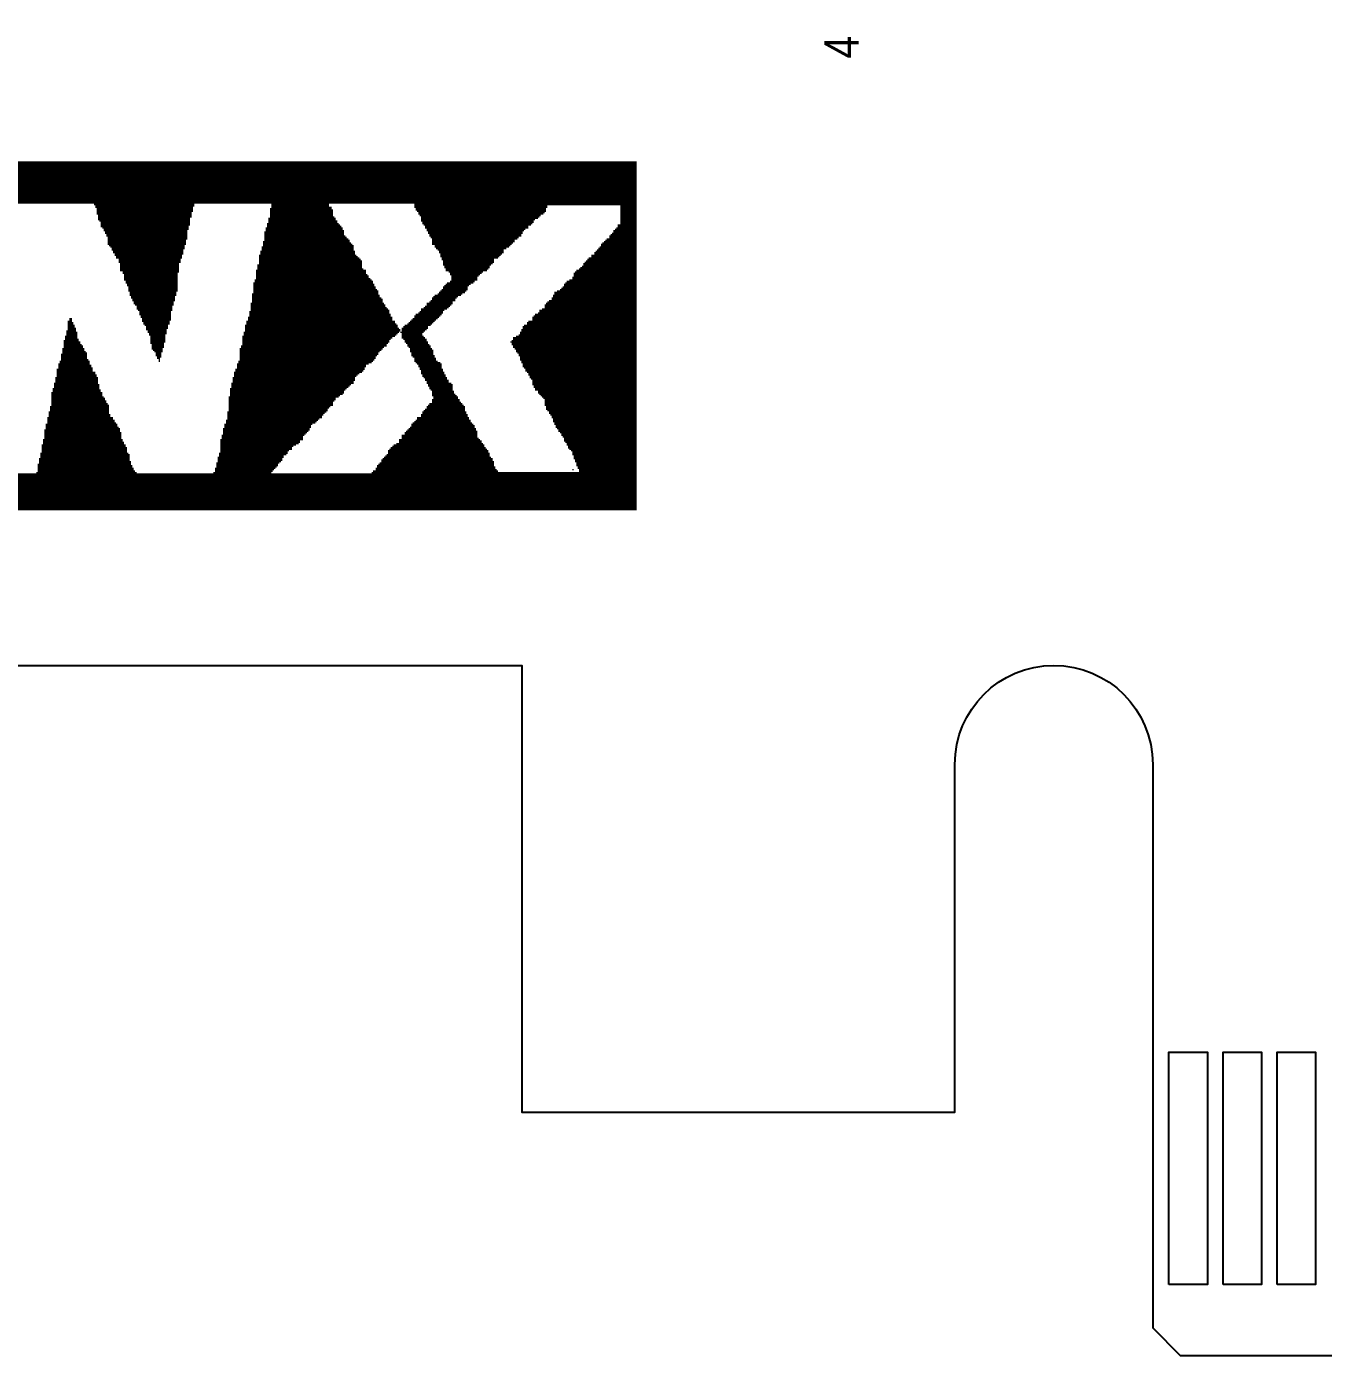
# Model space of a CAD drawing. Extents: x -7 to 215, y -4 to 107.
# Drawn here: x 24.19 to 48.15, y -4.5 to 20.06 of the extents above; entities that cross this region are included whole.
import ezdxf

# ---------------------------------------------------------------- set-up
doc = ezdxf.new("R2010")
doc.units = 0
for name, color, linetype in [('BG_OUTLINE', 3, 'CONTINUOUS'), ('MA_PEN3', 5, 'CONTINUOUS'), ('PG_SILKSCREEN_TOP', 6, 'CONTINUOUS'), ('PIN_TOP', 7, 'CONTINUOUS')]:
    doc.layers.add(name, color=color, linetype=linetype)

msp = doc.modelspace()

# ---------------------------------------------------------------- linework, layer by layer
at = {"layer": 'BG_OUTLINE'}
msp.add_lwpolyline([(143.775938, 106.654092), (0, 106.654092), (0, 84.5312), (0, 82.086196), (0, 17.586198), (0, 0), (15.002764, 0), (15.002764, 8.255), (33.341564, 8.255), (33.341564, 0), (41.342564, 0), (41.342564, 6.4262, -1), (45.000164, 6.4262), (45.000164, -3.9878), (45.508164, -4.4958), (55.680864, -4.4958)], format="xyb", dxfattribs=at)
at = {"layer": 'MA_PEN3', "const_width": 0.0254}
for points in [[(8.185912, 17.558766), (35.465512, 17.558766)], [(8.185912, 17.533366), (35.465512, 17.533366)], [(8.185912, 17.507966), (35.465512, 17.507966)], [(8.185912, 17.482566), (35.465512, 17.482566)], [(8.185912, 17.457166), (35.465512, 17.457166)], [(8.211312, 17.431766), (35.465512, 17.431766)], [(8.211312, 17.406366), (35.465512, 17.406366)], [(8.211312, 17.380966), (35.465512, 17.380966)], [(8.211312, 17.355566), (35.465512, 17.355566)], [(8.211312, 17.330166), (35.465512, 17.330166)], [(8.211312, 17.304766), (35.465512, 17.304766)], [(8.211312, 17.279366), (35.465512, 17.279366)], [(8.211312, 17.253966), (35.465512, 17.253966)], [(8.211312, 17.228566), (35.465512, 17.228566)], [(8.211312, 17.203166), (35.465512, 17.203166)], [(8.211312, 17.177766), (35.465512, 17.177766)], [(8.211312, 17.152366), (35.465512, 17.152366)], [(8.211312, 17.126966), (35.465512, 17.126966)], [(8.211312, 17.101566), (35.465512, 17.101566)], [(8.211312, 17.076166), (35.465512, 17.076166)], [(8.211312, 17.050766), (35.465512, 17.050766)], [(8.211312, 17.025366), (35.465512, 17.025366)], [(8.211312, 16.999966), (35.465512, 16.999966)], [(8.211312, 16.974566), (35.465512, 16.974566)], [(8.211312, 16.949166), (35.465512, 16.949166)], [(8.211312, 16.923766), (35.465512, 16.923766)], [(8.211312, 16.898366), (35.465512, 16.898366)], [(8.211312, 16.872966), (35.465512, 16.872966)], [(8.211312, 16.847566), (35.465512, 16.847566)], [(8.211312, 16.822166), (35.465512, 16.822166)], [(8.211312, 16.796766), (35.465512, 16.796766)], [(25.432512, 16.771366), (27.286712, 16.771366)], [(25.457912, 16.745966), (27.286712, 16.745966)], [(25.457912, 16.720566), (27.261312, 16.720566)], [(25.483312, 16.695166), (27.261312, 16.695166)], [(28.683712, 16.695166), (29.826712, 16.695166)], [(28.709112, 16.771366), (29.775912, 16.771366)], [(28.709112, 16.745966), (29.775912, 16.745966)], [(28.709112, 16.720566), (29.826712, 16.720566)], [(31.350712, 16.771366), (35.465512, 16.771366)], [(31.350712, 16.745966), (33.814512, 16.745966)], [(31.350712, 16.720566), (33.814512, 16.720566)], [(31.376112, 16.695166), (33.789112, 16.695166)], [(35.160712, 16.745966), (35.465512, 16.745966)], [(35.160712, 16.720566), (35.465512, 16.720566)], [(35.160712, 16.695166), (35.465512, 16.695166)], [(25.483312, 16.669766), (27.261312, 16.669766)], [(25.483312, 16.644366), (27.261312, 16.644366)], [(25.483312, 16.618966), (27.235912, 16.618966)], [(25.483312, 16.593566), (27.235912, 16.593566)], [(25.508712, 16.568166), (27.235912, 16.568166)], [(25.508712, 16.542766), (27.235912, 16.542766)], [(25.508712, 16.517366), (27.210512, 16.517366)], [(25.508712, 16.491966), (27.210512, 16.491966)], [(25.534112, 16.466566), (27.210512, 16.466566)], [(25.559512, 16.441166), (27.210512, 16.441166)], [(28.658312, 16.517366), (29.902912, 16.517366)], [(28.658312, 16.491966), (29.902912, 16.491966)], [(28.658312, 16.466566), (29.928312, 16.466566)], [(28.658312, 16.441166), (29.928312, 16.441166)], [(28.683712, 16.669766), (29.852112, 16.669766)], [(28.683712, 16.644366), (29.852112, 16.644366)], [(28.683712, 16.618966), (29.852112, 16.618966)], [(28.683712, 16.593566), (29.852112, 16.593566)], [(28.683712, 16.568166), (29.852112, 16.568166)], [(28.683712, 16.542766), (29.877512, 16.542766)], [(31.376112, 16.669766), (33.789112, 16.669766)], [(31.401512, 16.644366), (33.789112, 16.644366)], [(31.426912, 16.618966), (33.763712, 16.618966)], [(31.426912, 16.593566), (33.738312, 16.593566)], [(31.452312, 16.568166), (33.687512, 16.568166)], [(31.477712, 16.542766), (33.662112, 16.542766)], [(31.477712, 16.517366), (33.636712, 16.517366)], [(31.477712, 16.491966), (33.585912, 16.491966)], [(31.477712, 16.466566), (33.560512, 16.466566)], [(31.503112, 16.441166), (33.560512, 16.441166)], [(35.160712, 16.669766), (35.465512, 16.669766)], [(35.160712, 16.644366), (35.465512, 16.644366)], [(35.160712, 16.618966), (35.465512, 16.618966)], [(35.160712, 16.593566), (35.465512, 16.593566)], [(35.160712, 16.568166), (35.465512, 16.568166)], [(35.160712, 16.542766), (35.465512, 16.542766)], [(35.160712, 16.517366), (35.465512, 16.517366)], [(35.160712, 16.491966), (35.465512, 16.491966)], [(35.160712, 16.466566), (35.465512, 16.466566)], [(35.160712, 16.441166), (35.465512, 16.441166)], [(25.559512, 16.415766), (27.210512, 16.415766)], [(25.559512, 16.390366), (27.210512, 16.390366)], [(25.559512, 16.364966), (27.185112, 16.364966)], [(25.584912, 16.339566), (27.185112, 16.339566)], [(25.610312, 16.314166), (27.185112, 16.314166)], [(25.610312, 16.288766), (27.159712, 16.288766)], [(25.635712, 16.263366), (27.159712, 16.263366)], [(25.635712, 16.237966), (27.159712, 16.237966)], [(25.661112, 16.212566), (27.159712, 16.212566)], [(28.582112, 16.263366), (30.055312, 16.263366)], [(28.582112, 16.237966), (30.055312, 16.237966)], [(28.582112, 16.212566), (30.055312, 16.212566)], [(28.607512, 16.339566), (30.029912, 16.339566)], [(28.607512, 16.314166), (30.029912, 16.314166)], [(28.607512, 16.288766), (30.055312, 16.288766)], [(28.632912, 16.415766), (29.953712, 16.415766)], [(28.632912, 16.390366), (29.979112, 16.390366)], [(28.632912, 16.364966), (30.004512, 16.364966)], [(31.503112, 16.415766), (33.535112, 16.415766)], [(31.528512, 16.390366), (33.509712, 16.390366)], [(31.553912, 16.364966), (33.458912, 16.364966)], [(31.553912, 16.339566), (33.458912, 16.339566)], [(31.579312, 16.314166), (33.408112, 16.314166)], [(31.579312, 16.288766), (33.382712, 16.288766)], [(31.604712, 16.263366), (33.357312, 16.263366)], [(31.604712, 16.237966), (33.357312, 16.237966)], [(31.630112, 16.212566), (33.331912, 16.212566)], [(34.982912, 16.212566), (35.465512, 16.212566)], [(35.008312, 16.237966), (35.465512, 16.237966)], [(35.033712, 16.288766), (35.465512, 16.288766)], [(35.033712, 16.263366), (35.465512, 16.263366)], [(35.059112, 16.314166), (35.465512, 16.314166)], [(35.084512, 16.339566), (35.465512, 16.339566)], [(35.109912, 16.390366), (35.465512, 16.390366)], [(35.109912, 16.364966), (35.465512, 16.364966)], [(35.160712, 16.415766), (35.465512, 16.415766)], [(25.661112, 16.187166), (27.159712, 16.187166)], [(25.686512, 16.161766), (27.159712, 16.161766)], [(25.686512, 16.136366), (27.159712, 16.136366)], [(25.686512, 16.110966), (27.134312, 16.110966)], [(25.686512, 16.085566), (27.134312, 16.085566)], [(25.686512, 16.060166), (27.134312, 16.060166)], [(25.686512, 16.034766), (27.134312, 16.034766)], [(25.711912, 16.009366), (27.108912, 16.009366)], [(25.737312, 15.983966), (27.108912, 15.983966)], [(25.762712, 15.958566), (27.108912, 15.958566)], [(28.531312, 15.983966), (30.233112, 15.983966)], [(28.531312, 15.958566), (30.233112, 15.958566)], [(28.556712, 16.085566), (30.156912, 16.085566)], [(28.556712, 16.060166), (30.182312, 16.060166)], [(28.556712, 16.034766), (30.207712, 16.034766)], [(28.556712, 16.009366), (30.233112, 16.009366)], [(28.582112, 16.187166), (30.080712, 16.187166)], [(28.582112, 16.161766), (30.106112, 16.161766)], [(28.582112, 16.136366), (30.131512, 16.136366)], [(28.582112, 16.110966), (30.156912, 16.110966)], [(31.630112, 16.187166), (33.331912, 16.187166)], [(31.655512, 16.161766), (33.281112, 16.161766)], [(31.680912, 16.136366), (33.255712, 16.136366)], [(31.680912, 16.110966), (33.204912, 16.110966)], [(31.680912, 16.085566), (33.204912, 16.085566)], [(31.680912, 16.060166), (33.179512, 16.060166)], [(31.680912, 16.034766), (33.154112, 16.034766)], [(31.731712, 16.009366), (33.128712, 16.009366)], [(31.731712, 15.983966), (33.103312, 15.983966)], [(31.757112, 15.958566), (33.052512, 15.958566)], [(34.754312, 15.958566), (35.465512, 15.958566)], [(34.779712, 15.983966), (35.465512, 15.983966)], [(34.805112, 16.034766), (35.465512, 16.034766)], [(34.805112, 16.009366), (35.465512, 16.009366)], [(34.830512, 16.060166), (35.465512, 16.060166)], [(34.855912, 16.085566), (35.465512, 16.085566)], [(34.881312, 16.110966), (35.465512, 16.110966)], [(34.906712, 16.136366), (35.465512, 16.136366)], [(34.957512, 16.187166), (35.465512, 16.187166)], [(34.957512, 16.161766), (35.465512, 16.161766)], [(25.762712, 15.933166), (27.083512, 15.933166)], [(25.788112, 15.907766), (27.083512, 15.907766)], [(25.788112, 15.882366), (27.083512, 15.882366)], [(25.813512, 15.856966), (27.083512, 15.856966)], [(25.813512, 15.831566), (27.058112, 15.831566)], [(25.838912, 15.806166), (27.058112, 15.806166)], [(25.838912, 15.780766), (27.058112, 15.780766)], [(25.889712, 15.755366), (27.032712, 15.755366)], [(25.889712, 15.729966), (27.032712, 15.729966)], [(25.889712, 15.704566), (27.032712, 15.704566)], [(28.480512, 15.831566), (30.283912, 15.831566)], [(28.480512, 15.806166), (30.309312, 15.806166)], [(28.480512, 15.780766), (30.334712, 15.780766)], [(28.480512, 15.755366), (30.360112, 15.755366)], [(28.480512, 15.729966), (30.385512, 15.729966)], [(28.480512, 15.704566), (30.385512, 15.704566)], [(28.505912, 15.907766), (30.258512, 15.907766)], [(28.505912, 15.882366), (30.258512, 15.882366)], [(28.505912, 15.856966), (30.258512, 15.856966)], [(28.531312, 15.933166), (30.233112, 15.933166)], [(31.782512, 15.933166), (33.001712, 15.933166)], [(31.807912, 15.907766), (33.001712, 15.907766)], [(31.807912, 15.882366), (33.001712, 15.882366)], [(31.833312, 15.856966), (32.976312, 15.856966)], [(31.833312, 15.831566), (32.950912, 15.831566)], [(31.833312, 15.806166), (32.925512, 15.806166)], [(31.858712, 15.780766), (32.900112, 15.780766)], [(31.858712, 15.755366), (32.823912, 15.755366)], [(31.884112, 15.729966), (32.823912, 15.729966)], [(31.884112, 15.704566), (32.823912, 15.704566)], [(34.500312, 15.704566), (35.465512, 15.704566)], [(34.525712, 15.729966), (35.465512, 15.729966)], [(34.551112, 15.755366), (35.465512, 15.755366)], [(34.576512, 15.780766), (35.465512, 15.780766)], [(34.627312, 15.831566), (35.465512, 15.831566)], [(34.627312, 15.806166), (35.465512, 15.806166)], [(34.678112, 15.882366), (35.465512, 15.882366)], [(34.678112, 15.856966), (35.465512, 15.856966)], [(34.703512, 15.907766), (35.465512, 15.907766)], [(34.728912, 15.933166), (35.465512, 15.933166)], [(25.915112, 15.679166), (27.007312, 15.679166)], [(25.915112, 15.653766), (27.007312, 15.653766)], [(25.915112, 15.628366), (27.007312, 15.628366)], [(25.915112, 15.602966), (27.007312, 15.602966)], [(25.915112, 15.577566), (27.007312, 15.577566)], [(25.915112, 15.552166), (27.007312, 15.552166)], [(25.965912, 15.526766), (27.007312, 15.526766)], [(25.965912, 15.501366), (26.981912, 15.501366)], [(25.991312, 15.475966), (26.981912, 15.475966)], [(28.429712, 15.552166), (30.461712, 15.552166)], [(28.429712, 15.526766), (30.461712, 15.526766)], [(28.429712, 15.501366), (30.461712, 15.501366)], [(28.429712, 15.475966), (30.487112, 15.475966)], [(28.455112, 15.653766), (30.385512, 15.653766)], [(28.455112, 15.628366), (30.385512, 15.628366)], [(28.455112, 15.602966), (30.385512, 15.602966)], [(28.455112, 15.577566), (30.410912, 15.577566)], [(28.480512, 15.679166), (30.385512, 15.679166)], [(31.884112, 15.679166), (32.798512, 15.679166)], [(31.884112, 15.653766), (32.773112, 15.653766)], [(31.909512, 15.628366), (32.747712, 15.628366)], [(31.909512, 15.602966), (32.747712, 15.602966)], [(31.934912, 15.577566), (32.722312, 15.577566)], [(31.934912, 15.552166), (32.696912, 15.552166)], [(31.985712, 15.526766), (32.620712, 15.526766)], [(32.011112, 15.501366), (32.595312, 15.501366)], [(32.011112, 15.475966), (32.569912, 15.475966)], [(34.297112, 15.501366), (35.465512, 15.501366)], [(34.297112, 15.475966), (35.465512, 15.475966)], [(34.322512, 15.526766), (35.465512, 15.526766)], [(34.347912, 15.552166), (35.465512, 15.552166)], [(34.398712, 15.577566), (35.465512, 15.577566)], [(34.424112, 15.602966), (35.465512, 15.602966)], [(34.449512, 15.628366), (35.465512, 15.628366)], [(34.474912, 15.679166), (35.465512, 15.679166)], [(34.474912, 15.653766), (35.465512, 15.653766)], [(25.991312, 15.450566), (26.981912, 15.450566)], [(25.991312, 15.425166), (26.981912, 15.425166)], [(25.991312, 15.399766), (26.981912, 15.399766)], [(25.991312, 15.374366), (26.981912, 15.374366)], [(26.016712, 15.348966), (26.981912, 15.348966)], [(26.016712, 15.323566), (26.981912, 15.323566)], [(26.042112, 15.298166), (26.981912, 15.298166)], [(26.042112, 15.272766), (26.981912, 15.272766)], [(26.067512, 15.247366), (26.981912, 15.247366)], [(26.067512, 15.221966), (26.981912, 15.221966)], [(28.378912, 15.323566), (30.588712, 15.323566)], [(28.378912, 15.298166), (30.614112, 15.298166)], [(28.378912, 15.272766), (30.614112, 15.272766)], [(28.378912, 15.247366), (30.639512, 15.247366)], [(28.378912, 15.221966), (30.639512, 15.221966)], [(28.404312, 15.374366), (30.563312, 15.374366)], [(28.404312, 15.348966), (30.588712, 15.348966)], [(28.429712, 15.450566), (30.512512, 15.450566)], [(28.429712, 15.425166), (30.512512, 15.425166)], [(28.429712, 15.399766), (30.537912, 15.399766)], [(31.884112, 15.247366), (32.341312, 15.247366)], [(31.884112, 15.221966), (32.341312, 15.221966)], [(31.909512, 15.272766), (32.366712, 15.272766)], [(31.934912, 15.298166), (32.392112, 15.298166)], [(31.960312, 15.323566), (32.442912, 15.323566)], [(32.011112, 15.348966), (32.468312, 15.348966)], [(32.036512, 15.450566), (32.544512, 15.450566)], [(32.036512, 15.425166), (32.519112, 15.425166)], [(32.036512, 15.399766), (32.519112, 15.399766)], [(32.036512, 15.374366), (32.519112, 15.374366)], [(34.068512, 15.221966), (35.465512, 15.221966)], [(34.093912, 15.247366), (35.465512, 15.247366)], [(34.119312, 15.298166), (35.465512, 15.298166)], [(34.119312, 15.272766), (35.465512, 15.272766)], [(34.144712, 15.323566), (35.465512, 15.323566)], [(34.170112, 15.348966), (35.465512, 15.348966)], [(34.220912, 15.374366), (35.465512, 15.374366)], [(34.271712, 15.425166), (35.465512, 15.425166)], [(34.271712, 15.399766), (35.465512, 15.399766)], [(34.297112, 15.450566), (35.465512, 15.450566)], [(26.067512, 15.196566), (26.981912, 15.196566)], [(26.067512, 15.171166), (26.981912, 15.171166)], [(26.092912, 15.145766), (26.956512, 15.145766)], [(26.092912, 15.120366), (26.956512, 15.120366)], [(26.092912, 15.094966), (26.956512, 15.094966)], [(26.118312, 15.069566), (26.931112, 15.069566)], [(26.118312, 15.044166), (26.931112, 15.044166)], [(26.143712, 15.018766), (26.931112, 15.018766)], [(26.143712, 14.993366), (26.931112, 14.993366)], [(26.169112, 14.967966), (26.905712, 14.967966)], [(28.353512, 15.120366), (30.690312, 15.120366)], [(28.353512, 15.094966), (30.715712, 15.094966)], [(28.353512, 15.069566), (30.715712, 15.069566)], [(28.353512, 15.044166), (30.741112, 15.044166)], [(28.353512, 15.018766), (30.766512, 15.018766)], [(28.353512, 14.993366), (30.766512, 14.993366)], [(28.353512, 14.967966), (30.766512, 14.967966)], [(28.378912, 15.196566), (30.664912, 15.196566)], [(28.378912, 15.171166), (30.690312, 15.171166)], [(28.378912, 15.145766), (30.690312, 15.145766)], [(31.630112, 14.967966), (32.061912, 14.967966)], [(31.655512, 14.993366), (32.112712, 14.993366)], [(31.680912, 15.044166), (32.138112, 15.044166)], [(31.680912, 15.018766), (32.112712, 15.018766)], [(31.706312, 15.069566), (32.163512, 15.069566)], [(31.731712, 15.094966), (32.214312, 15.094966)], [(31.782512, 15.120366), (32.239712, 15.120366)], [(31.807912, 15.145766), (32.290512, 15.145766)], [(31.833312, 15.171166), (32.315912, 15.171166)], [(31.858712, 15.196566), (32.341312, 15.196566)], [(33.814512, 14.967966), (35.465512, 14.967966)], [(33.839912, 14.993366), (35.465512, 14.993366)], [(33.890712, 15.044166), (35.465512, 15.044166)], [(33.890712, 15.018766), (35.465512, 15.018766)], [(33.916112, 15.094966), (35.465512, 15.094966)], [(33.916112, 15.069566), (35.465512, 15.069566)], [(33.941512, 15.145766), (35.465512, 15.145766)], [(33.941512, 15.120366), (35.465512, 15.120366)], [(33.992312, 15.171166), (35.465512, 15.171166)], [(34.043112, 15.196566), (35.465512, 15.196566)], [(26.169112, 14.942566), (26.905712, 14.942566)], [(26.194512, 14.917166), (26.905712, 14.917166)], [(26.219912, 14.891766), (26.880312, 14.891766)], [(26.219912, 14.866366), (26.880312, 14.866366)], [(26.219912, 14.840966), (26.880312, 14.840966)], [(26.245312, 14.815566), (26.880312, 14.815566)], [(26.270712, 14.790166), (26.854912, 14.790166)], [(26.270712, 14.764766), (26.854912, 14.764766)], [(26.270712, 14.739366), (26.854912, 14.739366)], [(28.302712, 14.790166), (30.893512, 14.790166)], [(28.302712, 14.764766), (30.893512, 14.764766)], [(28.302712, 14.739366), (30.918912, 14.739366)], [(28.328112, 14.942566), (30.791912, 14.942566)], [(28.328112, 14.917166), (30.817312, 14.917166)], [(28.328112, 14.891766), (30.817312, 14.891766)], [(28.328112, 14.866366), (30.842712, 14.866366)], [(28.328112, 14.840966), (30.868112, 14.840966)], [(28.328112, 14.815566), (30.893512, 14.815566)], [(31.376112, 14.739366), (31.858712, 14.739366)], [(31.426912, 14.764766), (31.884112, 14.764766)], [(31.452312, 14.790166), (31.884112, 14.790166)], [(31.477712, 14.840966), (31.960312, 14.840966)], [(31.477712, 14.815566), (31.909512, 14.815566)], [(31.528512, 14.866366), (31.985712, 14.866366)], [(31.553912, 14.891766), (32.011112, 14.891766)], [(31.579312, 14.942566), (32.061912, 14.942566)], [(31.579312, 14.917166), (32.036512, 14.917166)], [(33.585912, 14.739366), (35.465512, 14.739366)], [(33.636712, 14.764766), (35.465512, 14.764766)], [(33.662112, 14.815566), (35.465512, 14.815566)], [(33.662112, 14.790166), (35.465512, 14.790166)], [(33.712912, 14.840966), (35.465512, 14.840966)], [(33.763712, 14.917166), (35.465512, 14.917166)], [(33.763712, 14.891766), (35.465512, 14.891766)], [(33.763712, 14.866366), (35.465512, 14.866366)], [(33.789112, 14.942566), (35.465512, 14.942566)], [(24.949912, 14.612366), (25.026112, 14.612366)], [(24.949912, 14.586966), (25.051512, 14.586966)], [(24.949912, 14.561566), (25.051512, 14.561566)], [(24.949912, 14.536166), (25.076912, 14.536166)], [(24.949912, 14.510766), (25.076912, 14.510766)], [(24.949912, 14.485366), (25.102312, 14.485366)], [(24.975312, 14.663166), (25.026112, 14.663166)], [(24.975312, 14.637766), (25.026112, 14.637766)], [(26.296112, 14.713966), (26.854912, 14.713966)], [(26.296112, 14.688566), (26.854912, 14.688566)], [(26.321512, 14.663166), (26.854912, 14.663166)], [(26.321512, 14.637766), (26.854912, 14.637766)], [(26.321512, 14.612366), (26.829512, 14.612366)], [(26.346912, 14.586966), (26.829512, 14.586966)], [(26.346912, 14.561566), (26.829512, 14.561566)], [(26.372312, 14.536166), (26.804112, 14.536166)], [(26.397712, 14.510766), (26.804112, 14.510766)], [(26.397712, 14.485366), (26.804112, 14.485366)], [(28.226512, 14.536166), (31.045912, 14.536166)], [(28.226512, 14.510766), (31.045912, 14.510766)], [(28.226512, 14.485366), (31.071312, 14.485366)], [(28.251912, 14.612366), (30.995112, 14.612366)], [(28.251912, 14.586966), (30.995112, 14.586966)], [(28.251912, 14.561566), (31.020512, 14.561566)], [(28.277312, 14.688566), (30.944312, 14.688566)], [(28.277312, 14.663166), (30.944312, 14.663166)], [(28.277312, 14.637766), (30.944312, 14.637766)], [(28.302712, 14.713966), (30.918912, 14.713966)], [(31.122112, 14.485366), (31.604712, 14.485366)], [(31.147512, 14.510766), (31.604712, 14.510766)], [(31.172912, 14.536166), (31.655512, 14.536166)], [(31.223712, 14.561566), (31.680912, 14.561566)], [(31.249112, 14.586966), (31.706312, 14.586966)], [(31.274512, 14.612366), (31.731712, 14.612366)], [(31.299912, 14.637766), (31.757112, 14.637766)], [(31.325312, 14.663166), (31.782512, 14.663166)], [(31.350712, 14.713966), (31.833312, 14.713966)], [(31.350712, 14.688566), (31.807912, 14.688566)], [(33.357312, 14.510766), (35.465512, 14.510766)], [(33.357312, 14.485366), (35.465512, 14.485366)], [(33.382712, 14.536166), (35.465512, 14.536166)], [(33.433512, 14.586966), (35.465512, 14.586966)], [(33.433512, 14.561566), (35.465512, 14.561566)], [(33.458912, 14.612366), (35.465512, 14.612366)], [(33.535112, 14.688566), (35.465512, 14.688566)], [(33.535112, 14.663166), (35.465512, 14.663166)], [(33.535112, 14.637766), (35.465512, 14.637766)], [(33.560512, 14.713966), (35.465512, 14.713966)], [(24.873712, 14.256766), (25.153112, 14.256766)], [(24.873712, 14.231366), (25.178512, 14.231366)], [(24.899112, 14.332966), (25.127712, 14.332966)], [(24.899112, 14.307566), (25.127712, 14.307566)], [(24.899112, 14.282166), (25.153112, 14.282166)], [(24.924512, 14.434566), (25.102312, 14.434566)], [(24.924512, 14.409166), (25.127712, 14.409166)], [(24.924512, 14.383766), (25.127712, 14.383766)], [(24.924512, 14.358366), (25.127712, 14.358366)], [(24.949912, 14.459966), (25.102312, 14.459966)], [(26.397712, 14.459966), (26.778712, 14.459966)], [(26.423112, 14.434566), (26.778712, 14.434566)], [(26.423112, 14.409166), (26.778712, 14.409166)], [(26.448512, 14.383766), (26.778712, 14.383766)], [(26.448512, 14.358366), (26.753312, 14.358366)], [(26.473912, 14.332966), (26.753312, 14.332966)], [(26.473912, 14.307566), (26.753312, 14.307566)], [(26.473912, 14.282166), (26.753312, 14.282166)], [(26.473912, 14.256766), (26.753312, 14.256766)], [(26.473912, 14.231366), (26.753312, 14.231366)], [(28.175712, 14.332966), (30.995112, 14.332966)], [(28.175712, 14.307566), (30.944312, 14.307566)], [(28.175712, 14.282166), (30.918912, 14.282166)], [(28.175712, 14.256766), (30.893512, 14.256766)], [(28.175712, 14.231366), (30.893512, 14.231366)], [(28.201112, 14.409166), (31.071312, 14.409166)], [(28.201112, 14.383766), (31.045912, 14.383766)], [(28.201112, 14.358366), (31.020512, 14.358366)], [(28.226512, 14.459966), (31.096712, 14.459966)], [(28.226512, 14.434566), (31.096712, 14.434566)], [(31.096712, 14.409166), (31.528512, 14.409166)], [(31.122112, 14.459966), (31.579312, 14.459966)], [(31.122112, 14.434566), (31.553912, 14.434566)], [(31.122112, 14.383766), (31.503112, 14.383766)], [(31.122112, 14.358366), (31.503112, 14.358366)], [(31.122112, 14.332966), (31.528512, 14.332966)], [(31.122112, 14.307566), (31.553912, 14.307566)], [(31.147512, 14.282166), (31.579312, 14.282166)], [(31.172912, 14.256766), (31.579312, 14.256766)], [(31.172912, 14.231366), (31.604712, 14.231366)], [(33.128712, 14.231366), (35.465512, 14.231366)], [(33.154112, 14.256766), (35.465512, 14.256766)], [(33.179512, 14.307566), (35.465512, 14.307566)], [(33.179512, 14.282166), (35.465512, 14.282166)], [(33.230312, 14.332966), (35.465512, 14.332966)], [(33.281112, 14.358366), (35.465512, 14.358366)], [(33.306512, 14.409166), (35.465512, 14.409166)], [(33.306512, 14.383766), (35.465512, 14.383766)], [(33.331912, 14.459966), (35.465512, 14.459966)], [(33.331912, 14.434566), (35.465512, 14.434566)], [(24.822912, 14.002766), (25.305512, 14.002766)], [(24.848312, 14.104366), (25.254712, 14.104366)], [(24.848312, 14.078966), (25.254712, 14.078966)], [(24.848312, 14.053566), (25.280112, 14.053566)], [(24.848312, 14.028166), (25.305512, 14.028166)], [(24.873712, 14.205966), (25.178512, 14.205966)], [(24.873712, 14.180566), (25.203912, 14.180566)], [(24.873712, 14.155166), (25.229312, 14.155166)], [(24.873712, 14.129766), (25.229312, 14.129766)], [(26.473912, 14.205966), (26.727912, 14.205966)], [(26.499312, 14.180566), (26.727912, 14.180566)], [(26.499312, 14.155166), (26.727912, 14.155166)], [(26.499312, 14.129766), (26.727912, 14.129766)], [(26.499312, 14.104366), (26.702512, 14.104366)], [(26.524712, 14.078966), (26.702512, 14.078966)], [(26.550112, 14.053566), (26.702512, 14.053566)], [(26.575512, 14.028166), (26.677112, 14.028166)], [(26.575512, 14.002766), (26.677112, 14.002766)], [(28.124912, 14.104366), (30.766512, 14.104366)], [(28.124912, 14.078966), (30.741112, 14.078966)], [(28.124912, 14.053566), (30.715712, 14.053566)], [(28.124912, 14.028166), (30.690312, 14.028166)], [(28.124912, 14.002766), (30.690312, 14.002766)], [(28.150312, 14.155166), (30.842712, 14.155166)], [(28.150312, 14.129766), (30.791912, 14.129766)], [(28.175712, 14.205966), (30.868112, 14.205966)], [(28.175712, 14.180566), (30.842712, 14.180566)], [(31.198312, 14.205966), (31.604712, 14.205966)], [(31.223712, 14.180566), (31.630112, 14.180566)], [(31.223712, 14.155166), (31.655512, 14.155166)], [(31.249112, 14.129766), (31.655512, 14.129766)], [(31.274512, 14.104366), (31.680912, 14.104366)], [(31.274512, 14.078966), (31.706312, 14.078966)], [(31.274512, 14.053566), (31.706312, 14.053566)], [(31.299912, 14.028166), (31.706312, 14.028166)], [(31.299912, 14.002766), (31.706312, 14.002766)], [(33.154112, 14.205966), (35.465512, 14.205966)], [(33.154112, 14.180566), (35.465512, 14.180566)], [(33.179512, 14.155166), (35.465512, 14.155166)], [(33.179512, 14.129766), (35.465512, 14.129766)], [(33.204912, 14.104366), (35.465512, 14.104366)], [(33.230312, 14.078966), (35.465512, 14.078966)], [(33.230312, 14.053566), (35.465512, 14.053566)], [(33.255712, 14.028166), (35.465512, 14.028166)], [(33.281112, 14.002766), (35.465512, 14.002766)], [(24.772112, 13.824966), (25.356312, 13.824966)], [(24.772112, 13.799566), (25.381712, 13.799566)], [(24.772112, 13.774166), (25.381712, 13.774166)], [(24.772112, 13.748766), (25.407112, 13.748766)], [(24.797512, 13.875766), (25.356312, 13.875766)], [(24.797512, 13.850366), (25.356312, 13.850366)], [(24.822912, 13.977366), (25.305512, 13.977366)], [(24.822912, 13.951966), (25.305512, 13.951966)], [(24.822912, 13.926566), (25.305512, 13.926566)], [(24.822912, 13.901166), (25.330912, 13.901166)], [(26.575512, 13.977366), (26.677112, 13.977366)], [(26.600912, 13.951966), (26.677112, 13.951966)], [(26.600912, 13.926566), (26.651712, 13.926566)], [(26.626312, 13.901166), (26.651712, 13.901166)], [(26.626312, 13.875766), (26.651712, 13.875766)], [(28.074112, 13.824966), (30.512512, 13.824966)], [(28.074112, 13.799566), (30.461712, 13.799566)], [(28.074112, 13.774166), (30.461712, 13.774166)], [(28.074112, 13.748766), (30.436312, 13.748766)], [(28.099512, 13.875766), (30.588712, 13.875766)], [(28.099512, 13.850366), (30.563312, 13.850366)], [(28.124912, 13.977366), (30.664912, 13.977366)], [(28.124912, 13.951966), (30.639512, 13.951966)], [(28.124912, 13.926566), (30.639512, 13.926566)], [(28.124912, 13.901166), (30.614112, 13.901166)], [(31.299912, 13.977366), (31.731712, 13.977366)], [(31.325312, 13.951966), (31.731712, 13.951966)], [(31.350712, 13.926566), (31.757112, 13.926566)], [(31.350712, 13.901166), (31.757112, 13.901166)], [(31.350712, 13.875766), (31.782512, 13.875766)], [(31.376112, 13.850366), (31.833312, 13.850366)], [(31.401512, 13.824966), (31.858712, 13.824966)], [(31.426912, 13.799566), (31.858712, 13.799566)], [(31.426912, 13.774166), (31.858712, 13.774166)], [(31.452312, 13.748766), (31.858712, 13.748766)], [(33.281112, 13.977366), (35.465512, 13.977366)], [(33.306512, 13.951966), (35.465512, 13.951966)], [(33.306512, 13.926566), (35.465512, 13.926566)], [(33.306512, 13.901166), (35.465512, 13.901166)], [(33.331912, 13.875766), (35.465512, 13.875766)], [(33.331912, 13.850366), (35.465512, 13.850366)], [(33.357312, 13.824966), (35.465512, 13.824966)], [(33.357312, 13.799566), (35.465512, 13.799566)], [(33.357312, 13.774166), (35.465512, 13.774166)], [(33.382712, 13.748766), (35.465512, 13.748766)], [(24.721312, 13.570966), (25.508712, 13.570966)], [(24.721312, 13.545566), (25.508712, 13.545566)], [(24.721312, 13.520166), (25.508712, 13.520166)], [(24.721312, 13.494766), (25.508712, 13.494766)], [(24.746712, 13.723366), (25.407112, 13.723366)], [(24.746712, 13.697966), (25.407112, 13.697966)], [(24.746712, 13.672566), (25.457912, 13.672566)], [(24.746712, 13.647166), (25.457912, 13.647166)], [(24.746712, 13.621766), (25.483312, 13.621766)], [(24.746712, 13.596366), (25.483312, 13.596366)], [(27.997912, 13.570966), (30.258512, 13.570966)], [(27.997912, 13.545566), (30.258512, 13.545566)], [(27.997912, 13.520166), (30.258512, 13.520166)], [(27.997912, 13.494766), (30.233112, 13.494766)], [(28.023312, 13.672566), (30.385512, 13.672566)], [(28.023312, 13.647166), (30.334712, 13.647166)], [(28.023312, 13.621766), (30.309312, 13.621766)], [(28.023312, 13.596366), (30.283912, 13.596366)], [(28.048712, 13.723366), (30.436312, 13.723366)], [(28.048712, 13.697966), (30.410912, 13.697966)], [(31.452312, 13.723366), (31.884112, 13.723366)], [(31.477712, 13.697966), (31.884112, 13.697966)], [(31.477712, 13.672566), (31.909512, 13.672566)], [(31.477712, 13.647166), (31.909512, 13.647166)], [(31.503112, 13.621766), (31.934912, 13.621766)], [(31.503112, 13.596366), (31.934912, 13.596366)], [(31.528512, 13.570966), (31.960312, 13.570966)], [(31.553912, 13.545566), (31.960312, 13.545566)], [(31.553912, 13.520166), (31.985712, 13.520166)], [(31.579312, 13.494766), (31.985712, 13.494766)], [(33.408112, 13.723366), (35.465512, 13.723366)], [(33.408112, 13.697966), (35.465512, 13.697966)], [(33.433512, 13.672566), (35.465512, 13.672566)], [(33.458912, 13.647166), (35.465512, 13.647166)], [(33.458912, 13.621766), (35.465512, 13.621766)], [(33.484312, 13.596366), (35.465512, 13.596366)], [(33.484312, 13.570966), (35.465512, 13.570966)], [(33.509712, 13.545566), (35.465512, 13.545566)], [(33.535112, 13.520166), (35.465512, 13.520166)], [(33.535112, 13.494766), (35.465512, 13.494766)], [(24.645112, 13.291566), (25.584912, 13.291566)], [(24.645112, 13.266166), (25.584912, 13.266166)], [(24.670512, 13.367766), (25.534112, 13.367766)], [(24.670512, 13.342366), (25.559512, 13.342366)], [(24.670512, 13.316966), (25.559512, 13.316966)], [(24.695912, 13.469366), (25.508712, 13.469366)], [(24.695912, 13.443966), (25.534112, 13.443966)], [(24.695912, 13.418566), (25.534112, 13.418566)], [(24.695912, 13.393166), (25.534112, 13.393166)], [(27.947112, 13.367766), (30.106112, 13.367766)], [(27.947112, 13.342366), (30.080712, 13.342366)], [(27.947112, 13.316966), (30.055312, 13.316966)], [(27.947112, 13.291566), (30.055312, 13.291566)], [(27.947112, 13.266166), (30.029912, 13.266166)], [(27.972512, 13.469366), (30.233112, 13.469366)], [(27.972512, 13.443966), (30.182312, 13.443966)], [(27.972512, 13.418566), (30.156912, 13.418566)], [(27.972512, 13.393166), (30.131512, 13.393166)], [(31.579312, 13.469366), (32.036512, 13.469366)], [(31.604712, 13.443966), (32.061912, 13.443966)], [(31.604712, 13.418566), (32.061912, 13.418566)], [(31.630112, 13.393166), (32.061912, 13.393166)], [(31.630112, 13.367766), (32.061912, 13.367766)], [(31.655512, 13.342366), (32.061912, 13.342366)], [(31.680912, 13.316966), (32.087312, 13.316966)], [(31.680912, 13.291566), (32.087312, 13.291566)], [(31.680912, 13.266166), (32.112712, 13.266166)], [(33.535112, 13.469366), (35.465512, 13.469366)], [(33.535112, 13.443966), (35.465512, 13.443966)], [(33.560512, 13.418566), (35.465512, 13.418566)], [(33.560512, 13.393166), (35.465512, 13.393166)], [(33.585912, 13.367766), (35.465512, 13.367766)], [(33.585912, 13.342366), (35.465512, 13.342366)], [(33.636712, 13.316966), (35.465512, 13.316966)], [(33.636712, 13.291566), (35.465512, 13.291566)], [(33.662112, 13.266166), (35.465512, 13.266166)], [(24.619712, 13.037566), (25.711912, 13.037566)], [(24.619712, 13.012166), (25.711912, 13.012166)], [(24.645112, 13.240766), (25.584912, 13.240766)], [(24.645112, 13.215366), (25.610312, 13.215366)], [(24.645112, 13.189966), (25.635712, 13.189966)], [(24.645112, 13.164566), (25.635712, 13.164566)], [(24.645112, 13.139166), (25.661112, 13.139166)], [(24.645112, 13.113766), (25.661112, 13.113766)], [(24.645112, 13.088366), (25.686512, 13.088366)], [(24.645112, 13.062966), (25.711912, 13.062966)], [(27.921712, 13.215366), (29.953712, 13.215366)], [(27.921712, 13.189966), (29.902912, 13.189966)], [(27.921712, 13.164566), (29.902912, 13.164566)], [(27.921712, 13.139166), (29.877512, 13.139166)], [(27.921712, 13.113766), (29.852112, 13.113766)], [(27.921712, 13.088366), (29.852112, 13.088366)], [(27.921712, 13.062966), (29.852112, 13.062966)], [(27.921712, 13.037566), (29.801312, 13.037566)], [(27.921712, 13.012166), (29.775912, 13.012166)], [(27.947112, 13.240766), (29.979112, 13.240766)], [(31.579312, 13.037566), (32.290512, 13.037566)], [(31.579312, 13.012166), (32.290512, 13.012166)], [(31.604712, 13.062966), (32.265112, 13.062966)], [(31.630112, 13.088366), (32.239712, 13.088366)], [(31.680912, 13.240766), (32.138112, 13.240766)], [(31.680912, 13.164566), (32.188912, 13.164566)], [(31.680912, 13.139166), (32.188912, 13.139166)], [(31.680912, 13.113766), (32.214312, 13.113766)], [(31.706312, 13.215366), (32.163512, 13.215366)], [(31.706312, 13.189966), (32.163512, 13.189966)], [(33.687512, 13.240766), (35.465512, 13.240766)], [(33.712912, 13.215366), (35.465512, 13.215366)], [(33.738312, 13.189966), (35.465512, 13.189966)], [(33.763712, 13.164566), (35.465512, 13.164566)], [(33.763712, 13.139166), (35.465512, 13.139166)], [(33.763712, 13.113766), (35.465512, 13.113766)], [(33.763712, 13.088366), (35.465512, 13.088366)], [(33.763712, 13.062966), (35.465512, 13.062966)], [(33.789112, 13.037566), (35.465512, 13.037566)], [(33.789112, 13.012166), (35.465512, 13.012166)], [(24.568912, 12.834366), (25.788112, 12.834366)], [(24.568912, 12.808966), (25.788112, 12.808966)], [(24.568912, 12.783566), (25.813512, 12.783566)], [(24.568912, 12.758166), (25.813512, 12.758166)], [(24.594312, 12.935966), (25.711912, 12.935966)], [(24.594312, 12.910566), (25.711912, 12.910566)], [(24.594312, 12.885166), (25.737312, 12.885166)], [(24.594312, 12.859766), (25.737312, 12.859766)], [(24.619712, 12.986766), (25.711912, 12.986766)], [(24.619712, 12.961366), (25.711912, 12.961366)], [(27.870912, 12.783566), (29.572712, 12.783566)], [(27.870912, 12.758166), (29.547312, 12.758166)], [(27.896312, 12.935966), (29.725112, 12.935966)], [(27.896312, 12.910566), (29.699712, 12.910566)], [(27.896312, 12.885166), (29.674312, 12.885166)], [(27.896312, 12.859766), (29.648912, 12.859766)], [(27.896312, 12.834366), (29.648912, 12.834366)], [(27.896312, 12.808966), (29.598112, 12.808966)], [(27.921712, 12.986766), (29.750512, 12.986766)], [(27.921712, 12.961366), (29.750512, 12.961366)], [(31.350712, 12.758166), (32.392112, 12.758166)], [(31.376112, 12.783566), (32.392112, 12.783566)], [(31.401512, 12.834366), (32.366712, 12.834366)], [(31.401512, 12.808966), (32.366712, 12.808966)], [(31.477712, 12.885166), (32.341312, 12.885166)], [(31.477712, 12.859766), (32.341312, 12.859766)], [(31.503112, 12.935966), (32.315912, 12.935966)], [(31.503112, 12.910566), (32.315912, 12.910566)], [(31.528512, 12.961366), (32.290512, 12.961366)], [(31.553912, 12.986766), (32.290512, 12.986766)], [(33.789112, 12.986766), (35.465512, 12.986766)], [(33.814512, 12.961366), (35.465512, 12.961366)], [(33.839912, 12.935966), (35.465512, 12.935966)], [(33.839912, 12.910566), (35.465512, 12.910566)], [(33.865312, 12.885166), (35.465512, 12.885166)], [(33.890712, 12.859766), (35.465512, 12.859766)], [(33.890712, 12.834366), (35.465512, 12.834366)], [(33.916112, 12.808966), (35.465512, 12.808966)], [(33.916112, 12.783566), (35.465512, 12.783566)], [(33.916112, 12.758166), (35.465512, 12.758166)], [(24.518112, 12.605766), (25.915112, 12.605766)], [(24.518112, 12.580366), (25.915112, 12.580366)], [(24.518112, 12.554966), (25.940512, 12.554966)], [(24.518112, 12.529566), (25.940512, 12.529566)], [(24.543512, 12.707366), (25.864312, 12.707366)], [(24.543512, 12.681966), (25.864312, 12.681966)], [(24.543512, 12.656566), (25.889712, 12.656566)], [(24.543512, 12.631166), (25.915112, 12.631166)], [(24.568912, 12.732766), (25.838912, 12.732766)], [(27.820112, 12.631166), (29.420312, 12.631166)], [(27.820112, 12.605766), (29.420312, 12.605766)], [(27.820112, 12.580366), (29.394912, 12.580366)], [(27.820112, 12.554966), (29.369512, 12.554966)], [(27.820112, 12.529566), (29.344112, 12.529566)], [(27.845512, 12.707366), (29.471112, 12.707366)], [(27.845512, 12.681966), (29.445712, 12.681966)], [(27.845512, 12.656566), (29.445712, 12.656566)], [(27.870912, 12.732766), (29.521912, 12.732766)], [(31.172912, 12.554966), (32.519112, 12.554966)], [(31.172912, 12.529566), (32.519112, 12.529566)], [(31.198312, 12.580366), (32.519112, 12.580366)], [(31.223712, 12.605766), (32.493712, 12.605766)], [(31.249112, 12.631166), (32.493712, 12.631166)], [(31.274512, 12.656566), (32.468312, 12.656566)], [(31.299912, 12.707366), (32.442912, 12.707366)], [(31.299912, 12.681966), (32.468312, 12.681966)], [(31.325312, 12.732766), (32.417512, 12.732766)], [(33.941512, 12.732766), (35.465512, 12.732766)], [(33.941512, 12.707366), (35.465512, 12.707366)], [(33.966912, 12.681966), (35.465512, 12.681966)], [(33.966912, 12.656566), (35.465512, 12.656566)], [(33.992312, 12.631166), (35.465512, 12.631166)], [(34.017712, 12.605766), (35.465512, 12.605766)], [(34.017712, 12.580366), (35.465512, 12.580366)], [(34.043112, 12.554966), (35.465512, 12.554966)], [(34.068512, 12.529566), (35.465512, 12.529566)], [(24.467312, 12.326366), (26.016712, 12.326366)], [(24.467312, 12.300966), (26.016712, 12.300966)], [(24.467312, 12.275566), (26.042112, 12.275566)], [(24.492712, 12.427966), (25.965912, 12.427966)], [(24.492712, 12.402566), (25.965912, 12.402566)], [(24.492712, 12.377166), (25.991312, 12.377166)], [(24.492712, 12.351766), (25.991312, 12.351766)], [(24.518112, 12.504166), (25.940512, 12.504166)], [(24.518112, 12.478766), (25.940512, 12.478766)], [(24.518112, 12.453366), (25.940512, 12.453366)], [(27.769312, 12.427966), (29.293312, 12.427966)], [(27.769312, 12.402566), (29.242512, 12.402566)], [(27.769312, 12.377166), (29.242512, 12.377166)], [(27.769312, 12.351766), (29.217112, 12.351766)], [(27.769312, 12.326366), (29.166312, 12.326366)], [(27.769312, 12.300966), (29.115512, 12.300966)], [(27.769312, 12.275566), (29.090112, 12.275566)], [(27.794712, 12.504166), (29.318712, 12.504166)], [(27.794712, 12.478766), (29.293312, 12.478766)], [(27.794712, 12.453366), (29.293312, 12.453366)], [(30.918912, 12.275566), (32.671512, 12.275566)], [(30.944312, 12.300966), (32.646112, 12.300966)], [(30.969712, 12.326366), (32.646112, 12.326366)], [(31.020512, 12.351766), (32.620712, 12.351766)], [(31.071312, 12.427966), (32.569912, 12.427966)], [(31.071312, 12.402566), (32.595312, 12.402566)], [(31.071312, 12.377166), (32.595312, 12.377166)], [(31.122112, 12.504166), (32.519112, 12.504166)], [(31.122112, 12.478766), (32.519112, 12.478766)], [(31.122112, 12.453366), (32.544512, 12.453366)], [(34.068512, 12.504166), (35.465512, 12.504166)], [(34.093912, 12.478766), (35.465512, 12.478766)], [(34.119312, 12.453366), (35.465512, 12.453366)], [(34.119312, 12.427966), (35.465512, 12.427966)], [(34.119312, 12.402566), (35.465512, 12.402566)], [(34.144712, 12.377166), (35.465512, 12.377166)], [(34.170112, 12.351766), (35.465512, 12.351766)], [(34.170112, 12.326366), (35.465512, 12.326366)], [(34.195512, 12.300966), (35.465512, 12.300966)], [(34.195512, 12.275566), (35.465512, 12.275566)], [(24.416512, 12.072366), (26.092912, 12.072366)], [(24.416512, 12.046966), (26.092912, 12.046966)], [(24.416512, 12.021566), (26.118312, 12.021566)], [(24.441912, 12.173966), (26.067512, 12.173966)], [(24.441912, 12.148566), (26.092912, 12.148566)], [(24.441912, 12.123166), (26.092912, 12.123166)], [(24.441912, 12.097766), (26.092912, 12.097766)], [(24.467312, 12.250166), (26.042112, 12.250166)], [(24.467312, 12.224766), (26.042112, 12.224766)], [(24.467312, 12.199366), (26.042112, 12.199366)], [(27.718512, 12.097766), (28.937712, 12.097766)], [(27.718512, 12.072366), (28.912312, 12.072366)], [(27.718512, 12.046966), (28.912312, 12.046966)], [(27.718512, 12.021566), (28.886912, 12.021566)], [(27.743912, 12.173966), (29.013912, 12.173966)], [(27.743912, 12.148566), (28.988512, 12.148566)], [(27.743912, 12.123166), (28.937712, 12.123166)], [(27.769312, 12.250166), (29.090112, 12.250166)], [(27.769312, 12.224766), (29.039312, 12.224766)], [(27.769312, 12.199366), (29.013912, 12.199366)], [(30.741112, 12.046966), (32.798512, 12.046966)], [(30.741112, 12.021566), (32.823912, 12.021566)], [(30.766512, 12.072366), (32.798512, 12.072366)], [(30.791912, 12.097766), (32.773112, 12.097766)], [(30.817312, 12.123166), (32.747712, 12.123166)], [(30.842712, 12.148566), (32.747712, 12.148566)], [(30.868112, 12.224766), (32.722312, 12.224766)], [(30.868112, 12.199366), (32.722312, 12.199366)], [(30.868112, 12.173966), (32.747712, 12.173966)], [(30.893512, 12.250166), (32.696912, 12.250166)], [(34.220912, 12.250166), (35.465512, 12.250166)], [(34.246312, 12.224766), (35.465512, 12.224766)], [(34.271712, 12.199366), (35.465512, 12.199366)], [(34.271712, 12.173966), (35.465512, 12.173966)], [(34.271712, 12.148566), (35.465512, 12.148566)], [(34.297112, 12.123166), (35.465512, 12.123166)], [(34.297112, 12.097766), (35.465512, 12.097766)], [(34.297112, 12.072366), (35.465512, 12.072366)], [(34.322512, 12.046966), (35.465512, 12.046966)], [(34.322512, 12.021566), (35.465512, 12.021566)], [(8.211312, 11.792966), (35.465512, 11.792966)], [(24.365712, 11.818366), (26.219912, 11.818366)], [(24.391112, 11.970766), (26.118312, 11.970766)], [(24.391112, 11.945366), (26.143712, 11.945366)], [(24.391112, 11.919966), (26.143712, 11.919966)], [(24.391112, 11.894566), (26.169112, 11.894566)], [(24.391112, 11.869166), (26.169112, 11.869166)], [(24.391112, 11.843766), (26.194512, 11.843766)], [(24.416512, 11.996166), (26.118312, 11.996166)], [(27.642312, 11.818366), (28.709112, 11.818366)], [(27.667712, 11.894566), (28.785312, 11.894566)], [(27.667712, 11.869166), (28.759912, 11.869166)], [(27.667712, 11.843766), (28.734512, 11.843766)], [(27.693112, 11.996166), (28.861512, 11.996166)], [(27.693112, 11.970766), (28.836112, 11.970766)], [(27.693112, 11.945366), (28.836112, 11.945366)], [(27.693112, 11.919966), (28.810712, 11.919966)], [(30.563312, 11.818366), (35.465512, 11.818366)], [(30.588712, 11.843766), (32.900112, 11.843766)], [(30.639512, 11.894566), (32.849312, 11.894566)], [(30.639512, 11.869166), (32.874712, 11.869166)], [(30.664912, 11.945366), (32.823912, 11.945366)], [(30.664912, 11.919966), (32.849312, 11.919966)], [(30.690312, 11.970766), (32.823912, 11.970766)], [(30.715712, 11.996166), (32.823912, 11.996166)], [(34.271712, 11.869166), (34.297112, 11.869166)], [(34.347912, 11.996166), (35.465512, 11.996166)], [(34.347912, 11.970766), (35.465512, 11.970766)], [(34.347912, 11.945366), (35.465512, 11.945366)], [(34.373312, 11.919966), (35.465512, 11.919966)], [(34.373312, 11.894566), (35.465512, 11.894566)], [(34.398712, 11.869166), (35.465512, 11.869166)], [(34.398712, 11.843766), (35.465512, 11.843766)], [(8.211312, 11.767566), (35.465512, 11.767566)], [(8.211312, 11.742166), (35.465512, 11.742166)], [(8.211312, 11.716766), (35.465512, 11.716766)], [(8.211312, 11.691366), (35.465512, 11.691366)], [(8.211312, 11.665966), (35.465512, 11.665966)], [(8.211312, 11.640566), (35.465512, 11.640566)], [(8.211312, 11.615166), (35.465512, 11.615166)], [(8.211312, 11.589766), (35.465512, 11.589766)], [(8.211312, 11.564366), (35.465512, 11.564366)], [(8.211312, 11.538966), (35.465512, 11.538966)], [(8.211312, 11.513566), (35.465512, 11.513566)], [(8.211312, 11.488166), (35.465512, 11.488166)], [(8.211312, 11.462766), (35.465512, 11.462766)], [(8.211312, 11.437366), (35.465512, 11.437366)], [(8.211312, 11.411966), (35.465512, 11.411966)], [(8.211312, 11.386566), (35.465512, 11.386566)], [(8.211312, 11.361166), (35.465512, 11.361166)], [(8.211312, 11.335766), (35.465512, 11.335766)], [(8.211312, 11.310366), (35.465512, 11.310366)], [(8.211312, 11.284966), (35.465512, 11.284966)], [(8.211312, 11.259566), (35.465512, 11.259566)], [(8.211312, 11.234166), (35.465512, 11.234166)], [(8.211312, 11.208766), (35.465512, 11.208766)], [(8.211312, 11.183366), (35.465512, 11.183366)], [(8.211312, 11.157966), (35.465512, 11.157966)], [(8.211312, 11.132566), (35.465512, 11.132566)]]:
    msp.add_lwpolyline(points, dxfattribs=at)
at = {"layer": 'PIN_TOP'}
for points in [[(45.29836, -3.1877), (45.29836, 1.1049), (46.00956, 1.1049), (46.00956, -3.1877)], [(46.298358, -3.1877), (46.298358, 1.1049), (47.009558, 1.1049), (47.009558, -3.1877)], [(47.298356, -3.1877), (47.298356, 1.1049), (48.009556, 1.1049), (48.009556, -3.1877)]]:
    msp.add_lwpolyline(points, close=True, dxfattribs=at)

# ---------------------------------------------------------------- texts
at = {"layer": 'PG_SILKSCREEN_TOP', "width": 0.8784}
msp.add_text('4', height=0.635, rotation=90, dxfattribs=at).set_placement((39.566596, 19.470878))

doc.saveas('drawing.dxf')
